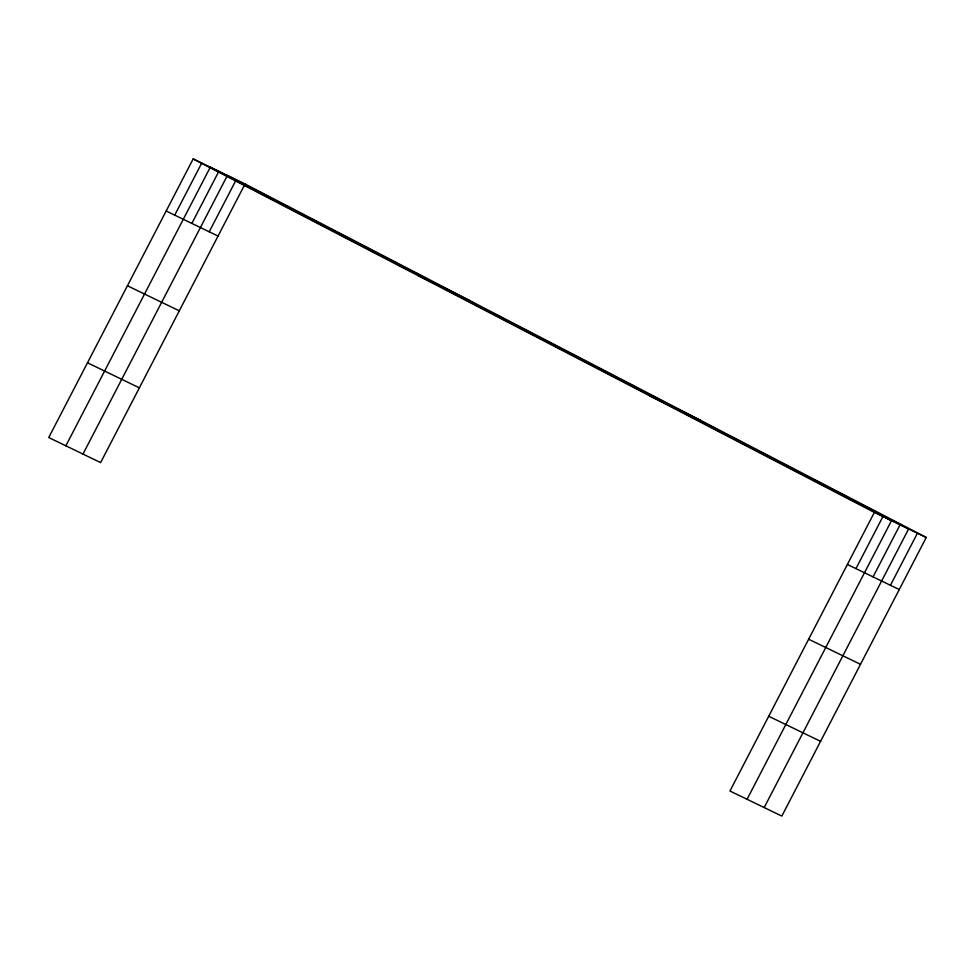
<?xml version="1.0" encoding="UTF-8"?>
<svg xmlns="http://www.w3.org/2000/svg" width="975" height="975" viewBox="0 0 975 975"><rect width="100%" height="100%" fill="white"/><g stroke="black" fill="none" stroke-linecap="round" stroke-linejoin="round"><path stroke-width="1.46" d="M245.042 183.983L193.172 158.913L48.75 437.531L100.62 462.601L245.042 183.983L926.25 537.469L781.828 816.087L729.958 791.017L874.38 512.399L926.25 537.469M174.732 215.134L201.728 163.057M65.861 445.807L210.295 167.188L891.491 520.662L747.069 799.293M191.856 223.409L218.851 171.32M82.985 454.082L227.407 175.463L908.615 528.938L764.193 807.556M209.223 231.806L236.23 179.717M855.94 568.62L882.936 516.531M873.052 576.883L900.059 524.806M890.431 585.293L917.426 533.203M417.97 275.559L469.84 300.629M649.582 395.74L701.452 420.81M166.177 211.002L218.047 236.072M847.385 564.476L899.255 589.546M127.42 285.76L179.29 310.83M808.628 639.234L860.498 664.304M87.506 362.785L139.376 387.843M768.702 716.259L820.572 741.329M193.172 158.913L874.38 512.399"/></g></svg>
